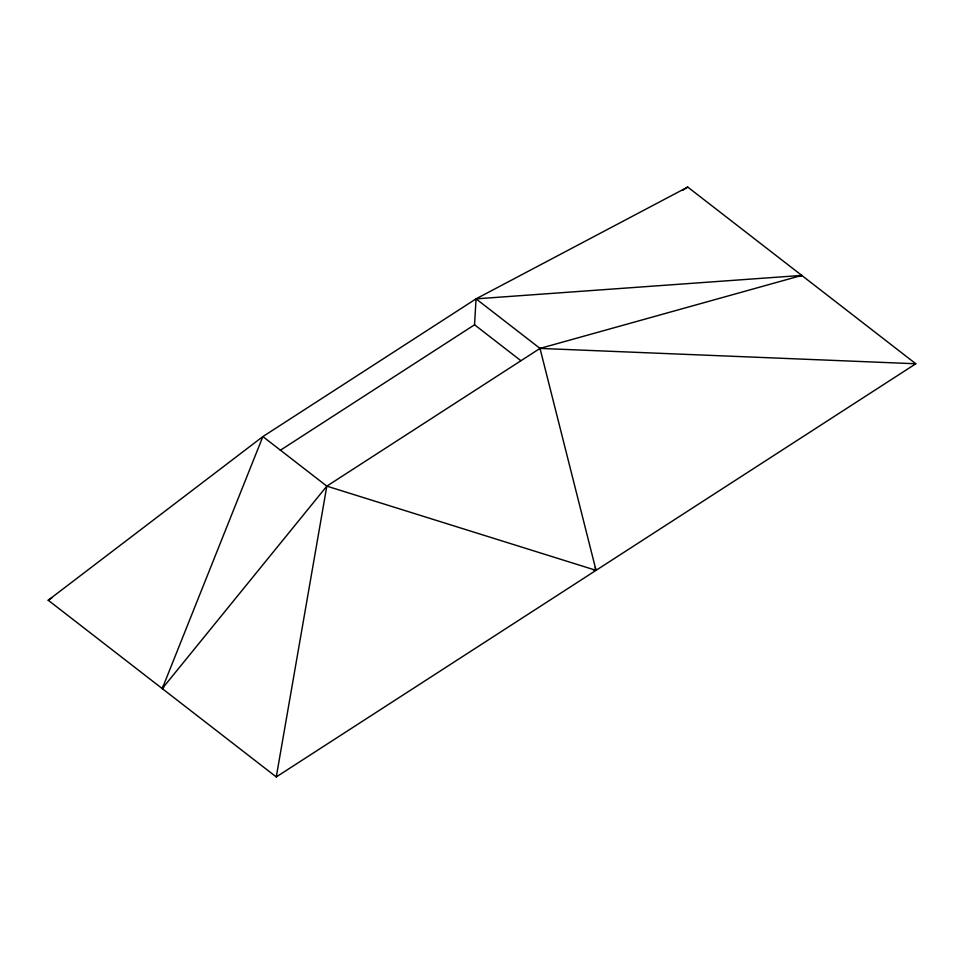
<?xml version="1.0" encoding="UTF-8"?>
<svg xmlns="http://www.w3.org/2000/svg" width="964" height="964" viewBox="0 0 964 964"><rect width="100%" height="100%" fill="white"/><g stroke="black" fill="none" stroke-linecap="round" stroke-linejoin="round"><path stroke-width="1.45" d="M280.295 450.284L474.553 324.784L476.047 298.852L687.73 187.064L915.8 363.765L276.27 776.936L48.2 600.235L262.871 436.584L476.047 298.852L801.759 275.415L798.951 276.475M276.27 776.936L326.832 486.133L540.009 348.414L801.759 275.415L798.794 275.861M163.446 685.826L162.241 688.585L164.278 686.38M326.832 486.133L162.241 688.585L262.871 436.584L326.832 486.133L596.041 570.351L540.009 348.414L476.047 298.852M48.2 600.235L51.984 597.788M682.681 190.318L687.73 187.064M540.009 348.414L915.8 363.765M593.089 569.712L596.041 570.351L595.186 567.471M474.553 324.784L520.753 360.584"/></g></svg>
